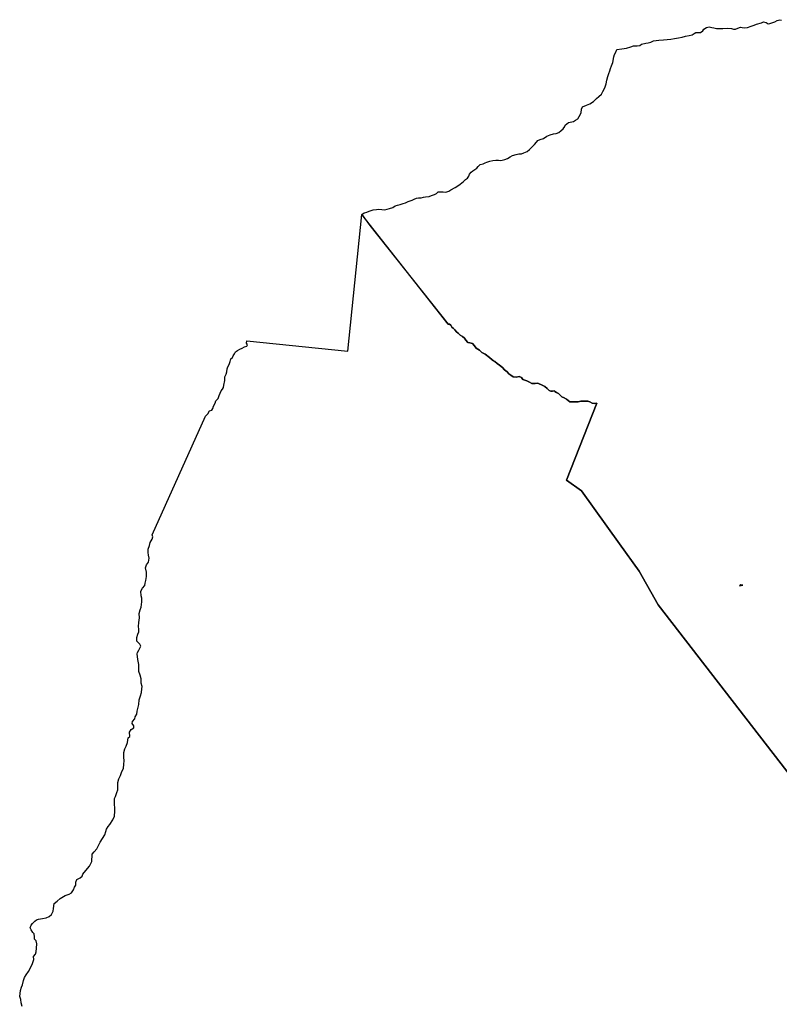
# Model space of a CAD drawing. Header units: inches. Extents: x 33.9 to 41.9, y -4.8 to 5.4.
# Drawn here: x 34.4588 to 34.7264, y 0.8718 to 1.2185 of the extents above; entities that cross this region are included whole.
import ezdxf

# ---------------------------------------------------------------- set-up
doc = ezdxf.new("R2010")
doc.units = ezdxf.units.IN
doc.header["$MEASUREMENT"] = 0
doc.layers.add('Counties', color=7, linetype='Continuous')

msp = doc.modelspace()

# ---------------------------------------------------------------- linework, layer by layer
at = {"layer": 'Counties'}
for points in [[(34.74021, 0.93914), (34.68335, 1.01267), (34.67668, 1.02448), (34.6698, 1.03415), (34.65646, 1.05283), (34.65112, 1.05659), (34.66179, 1.08366), (34.6611, 1.08352), (34.66019, 1.08366), (34.65936, 1.08408), (34.65867, 1.08429), (34.6579, 1.08429), (34.65706, 1.08429), (34.65617, 1.08429), (34.65527, 1.08415), (34.65423, 1.08408), (34.65346, 1.08408), (34.65228, 1.08415), (34.65117, 1.08506), (34.65034, 1.08547), (34.64951, 1.08589), (34.64888, 1.08645), (34.64832, 1.08705), (34.64763, 1.08743), (34.64708, 1.08778), (34.64687, 1.08792), (34.64624, 1.08784), (34.64562, 1.08784), (34.64506, 1.08806), (34.6443, 1.08882), (34.64347, 1.08945), (34.64277, 1.0898), (34.64104, 1.09064), (34.64014, 1.09057), (34.63937, 1.0905), (34.63889, 1.09057), (34.63812, 1.09105), (34.63722, 1.09154), (34.63583, 1.09196), (34.63528, 1.09266), (34.63445, 1.09301), (34.63347, 1.0928), (34.63243, 1.09294), (34.6316, 1.09343), (34.63091, 1.09391), (34.63028, 1.09461), (34.62938, 1.09538), (34.62868, 1.09615), (34.62757, 1.09698), (34.62674, 1.09754), (34.62598, 1.09831), (34.62549, 1.09852), (34.62494, 1.09887), (34.6241, 1.0997), (34.62251, 1.10089), (34.6214, 1.10145), (34.62049, 1.10222), (34.61938, 1.10298), (34.61876, 1.10382), (34.61806, 1.10459), (34.61709, 1.10487), (34.61647, 1.10494), (34.6157, 1.10577), (34.61522, 1.10647), (34.61452, 1.10703), (34.61376, 1.10752), (34.61307, 1.10829), (34.61244, 1.10877), (34.61188, 1.1094), (34.61126, 1.10996), (34.61084, 1.11038), (34.6105, 1.11101), (34.60994, 1.11142), (34.60946, 1.11142), (34.57916, 1.15001), (34.58001, 1.15056), (34.58092, 1.15077), (34.58168, 1.15112), (34.58307, 1.15161), (34.58425, 1.15174), (34.58501, 1.15181), (34.58612, 1.15174), (34.58716, 1.15161), (34.58806, 1.15181), (34.58883, 1.15209), (34.59001, 1.15251), (34.59091, 1.153), (34.59174, 1.15328), (34.59257, 1.15356), (34.59368, 1.15384), (34.59452, 1.15412), (34.59542, 1.1546), (34.59681, 1.15502), (34.59757, 1.15544), (34.5984, 1.15579), (34.5991, 1.15586), (34.60007, 1.15586), (34.60083, 1.15614), (34.60159, 1.15621), (34.60277, 1.15635), (34.60367, 1.1567), (34.60472, 1.15698), (34.60541, 1.1574), (34.60603, 1.15795), (34.60673, 1.15795), (34.6077, 1.15795), (34.60874, 1.15788), (34.60978, 1.15823), (34.61041, 1.15865), (34.612, 1.15949), (34.61325, 1.16026), (34.61484, 1.16151), (34.61561, 1.16228), (34.6163, 1.16277), (34.61679, 1.16346), (34.61699, 1.16416), (34.61762, 1.16486), (34.61817, 1.16535), (34.61887, 1.16584), (34.61956, 1.16625), (34.62005, 1.16688), (34.62074, 1.16758), (34.62178, 1.16779), (34.62254, 1.16814), (34.62317, 1.16842), (34.62421, 1.16877), (34.62525, 1.16898), (34.62629, 1.16911), (34.62719, 1.16911), (34.62789, 1.16904), (34.62851, 1.16911), (34.62941, 1.16932), (34.63038, 1.16974), (34.63129, 1.1703), (34.63219, 1.17072), (34.63344, 1.17114), (34.63441, 1.17128), (34.63531, 1.17135), (34.63614, 1.1717), (34.63732, 1.17218), (34.63816, 1.17281), (34.63906, 1.17379), (34.63989, 1.17456), (34.64058, 1.17546), (34.64107, 1.17602), (34.64183, 1.17637), (34.64308, 1.17672), (34.64419, 1.17749), (34.64544, 1.17797), (34.64662, 1.17832), (34.64745, 1.17853), (34.64849, 1.17888), (34.64932, 1.17958), (34.64995, 1.18014), (34.6505, 1.1809), (34.65064, 1.18146), (34.65127, 1.18188), (34.65182, 1.18237), (34.65356, 1.18272), (34.65432, 1.18321), (34.65508, 1.18369), (34.65564, 1.18446), (34.65633, 1.18579), (34.65647, 1.18704), (34.65682, 1.18781), (34.65813, 1.18844), (34.65938, 1.18886), (34.66063, 1.18976), (34.66174, 1.19081), (34.66257, 1.19144), (34.66347, 1.19227), (34.66396, 1.19325), (34.66465, 1.19458), (34.66514, 1.19597), (34.66535, 1.19723), (34.66569, 1.19855), (34.66604, 1.19953), (34.66639, 1.20051), (34.66666, 1.20134), (34.66694, 1.20232), (34.66742, 1.20344), (34.66784, 1.20539), (34.66798, 1.2063), (34.66853, 1.20713), (34.66888, 1.20797), (34.67062, 1.20825), (34.67221, 1.20853), (34.67374, 1.20902), (34.67471, 1.20937), (34.67596, 1.2093), (34.677, 1.20943), (34.67755, 1.20992), (34.67908, 1.2102), (34.67991, 1.21034), (34.68082, 1.21055), (34.68172, 1.21104), (34.68359, 1.21132), (34.68526, 1.21146), (34.6865, 1.21153), (34.68789, 1.21167), (34.68914, 1.21195), (34.69053, 1.21216), (34.69185, 1.21236), (34.69296, 1.21271), (34.69428, 1.21292), (34.69532, 1.2132), (34.69608, 1.21362), (34.69664, 1.21397), (34.69823, 1.21404), (34.69906, 1.2146), (34.69948, 1.21516), (34.70045, 1.21578), (34.70128, 1.21599), (34.70225, 1.21578), (34.70302, 1.21564), (34.70392, 1.21543), (34.70496, 1.21537), (34.70614, 1.21537), (34.70767, 1.21557), (34.70919, 1.21537), (34.70989, 1.21522), (34.71065, 1.21522), (34.71142, 1.2155), (34.71239, 1.21585), (34.71294, 1.21578), (34.71371, 1.21564), (34.71482, 1.21578), (34.71606, 1.21627), (34.71717, 1.21655), (34.71801, 1.21697), (34.71974, 1.21739), (34.7205, 1.21781), (34.72141, 1.21753), (34.7221, 1.21711), (34.72272, 1.21718), (34.72342, 1.21739), (34.72446, 1.21781), (34.72529, 1.21823), (34.72619, 1.2185), (34.72682, 1.2183)], [(34.74021, 0.93914), (34.68335, 1.01267), (34.67668, 1.02448), (34.6698, 1.03415), (34.65646, 1.05283), (34.65112, 1.05659), (34.66179, 1.08366), (34.6611, 1.08352), (34.66019, 1.08366), (34.65936, 1.08408), (34.65867, 1.08429), (34.6579, 1.08429), (34.65706, 1.08429), (34.65617, 1.08429), (34.65527, 1.08415), (34.65423, 1.08408), (34.65346, 1.08408), (34.65228, 1.08415), (34.65117, 1.08506), (34.65034, 1.08547), (34.64951, 1.08589), (34.64888, 1.08645), (34.64832, 1.08705), (34.64763, 1.08743), (34.64708, 1.08778), (34.64687, 1.08792), (34.64624, 1.08784), (34.64562, 1.08784), (34.64506, 1.08806), (34.6443, 1.08882), (34.64347, 1.08945), (34.64277, 1.0898), (34.64104, 1.09064), (34.64014, 1.09057), (34.63937, 1.0905), (34.63889, 1.09057), (34.63812, 1.09105), (34.63722, 1.09154), (34.63583, 1.09196), (34.63528, 1.09266), (34.63445, 1.09301), (34.63347, 1.0928), (34.63243, 1.09294), (34.6316, 1.09343), (34.63091, 1.09391), (34.63028, 1.09461), (34.62938, 1.09538), (34.62868, 1.09615), (34.62757, 1.09698), (34.62674, 1.09754), (34.62598, 1.09831), (34.62549, 1.09852), (34.62494, 1.09887), (34.6241, 1.0997), (34.62251, 1.10089), (34.6214, 1.10145), (34.62049, 1.10222), (34.61938, 1.10298), (34.61876, 1.10382), (34.61806, 1.10459), (34.61709, 1.10487), (34.61647, 1.10494), (34.6157, 1.10577), (34.61522, 1.10647), (34.61452, 1.10703), (34.61376, 1.10752), (34.61307, 1.10829), (34.61244, 1.10877), (34.61188, 1.1094), (34.61126, 1.10996), (34.61084, 1.11038), (34.6105, 1.11101), (34.60994, 1.11142), (34.60946, 1.11142), (34.57916, 1.15001), (34.58001, 1.15056), (34.58092, 1.15077), (34.58168, 1.15112), (34.58307, 1.15161), (34.58425, 1.15174), (34.58501, 1.15181), (34.58612, 1.15174), (34.58716, 1.15161), (34.58806, 1.15181), (34.58883, 1.15209), (34.59001, 1.15251), (34.59091, 1.153), (34.59174, 1.15328), (34.59257, 1.15356), (34.59368, 1.15384), (34.59452, 1.15412), (34.59542, 1.1546), (34.59681, 1.15502), (34.59757, 1.15544), (34.5984, 1.15579), (34.5991, 1.15586), (34.60007, 1.15586), (34.60083, 1.15614), (34.60159, 1.15621), (34.60277, 1.15635), (34.60367, 1.1567), (34.60472, 1.15698), (34.60541, 1.1574), (34.60603, 1.15795), (34.60673, 1.15795), (34.6077, 1.15795), (34.60874, 1.15788), (34.60978, 1.15823), (34.61041, 1.15865), (34.612, 1.15949), (34.61325, 1.16026), (34.61484, 1.16151), (34.61561, 1.16228), (34.6163, 1.16277), (34.61679, 1.16346), (34.61699, 1.16416), (34.61762, 1.16486), (34.61817, 1.16535), (34.61887, 1.16584), (34.61956, 1.16625), (34.62005, 1.16688), (34.62074, 1.16758), (34.62178, 1.16779), (34.62254, 1.16814), (34.62317, 1.16842), (34.62421, 1.16877), (34.62525, 1.16898), (34.62629, 1.16911), (34.62719, 1.16911), (34.62789, 1.16904), (34.62851, 1.16911), (34.62941, 1.16932), (34.63038, 1.16974), (34.63129, 1.1703), (34.63219, 1.17072), (34.63344, 1.17114), (34.63441, 1.17128), (34.63531, 1.17135), (34.63614, 1.1717), (34.63732, 1.17218), (34.63816, 1.17281), (34.63906, 1.17379), (34.63989, 1.17456), (34.64058, 1.17546), (34.64107, 1.17602), (34.64183, 1.17637), (34.64308, 1.17672), (34.64419, 1.17749), (34.64544, 1.17797), (34.64662, 1.17832), (34.64745, 1.17853), (34.64849, 1.17888), (34.64932, 1.17958), (34.64995, 1.18014), (34.6505, 1.1809), (34.65064, 1.18146), (34.65127, 1.18188), (34.65182, 1.18237), (34.65356, 1.18272), (34.65432, 1.18321), (34.65508, 1.18369), (34.65564, 1.18446), (34.65633, 1.18579), (34.65647, 1.18704), (34.65682, 1.18781), (34.65813, 1.18844), (34.65938, 1.18886), (34.66063, 1.18976), (34.66174, 1.19081), (34.66257, 1.19144), (34.66347, 1.19227), (34.66396, 1.19325), (34.66465, 1.19458), (34.66514, 1.19597), (34.66535, 1.19723), (34.66569, 1.19855), (34.66604, 1.19953), (34.66639, 1.20051), (34.66666, 1.20134), (34.66694, 1.20232), (34.66742, 1.20344), (34.66784, 1.20539), (34.66798, 1.2063), (34.66853, 1.20713), (34.66888, 1.20797), (34.67062, 1.20825), (34.67221, 1.20853), (34.67374, 1.20902), (34.67471, 1.20937), (34.67596, 1.2093), (34.677, 1.20943), (34.67755, 1.20992), (34.67908, 1.2102), (34.67991, 1.21034), (34.68082, 1.21055), (34.68172, 1.21104), (34.68359, 1.21132), (34.68526, 1.21146), (34.6865, 1.21153), (34.68789, 1.21167), (34.68914, 1.21195), (34.69053, 1.21216), (34.69185, 1.21236), (34.69296, 1.21271), (34.69428, 1.21292), (34.69532, 1.2132), (34.69608, 1.21362), (34.69664, 1.21397), (34.69823, 1.21404), (34.69906, 1.2146), (34.69948, 1.21516), (34.70045, 1.21578), (34.70128, 1.21599), (34.70225, 1.21578), (34.70302, 1.21564), (34.70392, 1.21543), (34.70496, 1.21537), (34.70614, 1.21537), (34.70767, 1.21557), (34.70919, 1.21537), (34.70989, 1.21522), (34.71065, 1.21522), (34.71142, 1.2155), (34.71239, 1.21585), (34.71294, 1.21578), (34.71371, 1.21564), (34.71482, 1.21578), (34.71606, 1.21627), (34.71717, 1.21655), (34.71801, 1.21697), (34.71974, 1.21739), (34.7205, 1.21781), (34.72141, 1.21753), (34.7221, 1.21711), (34.72272, 1.21718), (34.72342, 1.21739), (34.72446, 1.21781), (34.72529, 1.21823), (34.72619, 1.2185), (34.72682, 1.2183)], [(34.4597, 0.8714), (34.45928, 0.87265), (34.4592, 0.87382), (34.45878, 0.87499), (34.45894, 0.87599), (34.45911, 0.87708), (34.45936, 0.87817), (34.45977, 0.87909), (34.46011, 0.88059), (34.46052, 0.8816), (34.4611, 0.8826), (34.46185, 0.88377), (34.46268, 0.88527), (34.46326, 0.88653), (34.46376, 0.88795), (34.46368, 0.88895), (34.46434, 0.88987), (34.46459, 0.89062), (34.46467, 0.89188), (34.46484, 0.89347), (34.46459, 0.89447), (34.46401, 0.89514), (34.46401, 0.89597), (34.46392, 0.89698), (34.46342, 0.89748), (34.46284, 0.8984), (34.46251, 0.89907), (34.46276, 0.89999), (34.46325, 0.90066), (34.46409, 0.90141), (34.46467, 0.90191), (34.46542, 0.90216), (34.46675, 0.90233), (34.46808, 0.90258), (34.46916, 0.90308), (34.46991, 0.90383), (34.47057, 0.90492), (34.47065, 0.90592), (34.4709, 0.90759), (34.4719, 0.90843), (34.47298, 0.90935), (34.47481, 0.91044), (34.47614, 0.91094), (34.47705, 0.91144), (34.47772, 0.91244), (34.47805, 0.91344), (34.47847, 0.91411), (34.47847, 0.9152), (34.47888, 0.91604), (34.48005, 0.9167), (34.48079, 0.91729), (34.48104, 0.91796), (34.48262, 0.91996), (34.48329, 0.9208), (34.48379, 0.92172), (34.4842, 0.92247), (34.4842, 0.92339), (34.48428, 0.92398), (34.48428, 0.92498), (34.48495, 0.92582), (34.48586, 0.92682), (34.48644, 0.92807), (34.48703, 0.92924), (34.48794, 0.9305), (34.48869, 0.93175), (34.48902, 0.933), (34.48927, 0.93384), (34.48985, 0.93468), (34.49043, 0.93543), (34.49151, 0.9371), (34.49218, 0.93835), (34.49226, 0.94011), (34.49226, 0.94111), (34.49217, 0.9427), (34.49209, 0.94371), (34.49209, 0.94462), (34.49242, 0.94529), (34.49292, 0.94663), (34.49333, 0.94763), (34.49333, 0.9488), (34.49325, 0.95023), (34.49367, 0.95148), (34.49425, 0.95265), (34.49475, 0.95407), (34.49533, 0.95508), (34.49541, 0.95666), (34.49549, 0.95783), (34.49541, 0.95917), (34.49541, 0.96076), (34.49582, 0.9621), (34.49624, 0.96302), (34.49665, 0.96427), (34.4969, 0.96586), (34.49748, 0.96636), (34.4974, 0.96795), (34.49798, 0.96887), (34.4989, 0.96946), (34.4989, 0.97012), (34.4984, 0.97096), (34.49848, 0.97171), (34.49923, 0.97263), (34.49939, 0.9733), (34.49997, 0.97422), (34.50014, 0.97531), (34.50039, 0.97623), (34.50064, 0.97765), (34.5008, 0.97924), (34.50122, 0.98066), (34.50163, 0.98191), (34.5018, 0.98317), (34.50188, 0.984), (34.50146, 0.98509), (34.50146, 0.98668), (34.50113, 0.98793), (34.50063, 0.98927), (34.50063, 0.99027), (34.50071, 0.99169), (34.50038, 0.99345), (34.50013, 0.99546), (34.50021, 0.99588), (34.50063, 0.99671), (34.50137, 0.99813), (34.50104, 0.99888), (34.50004, 0.99989), (34.50004, 1.00123), (34.50029, 1.0024), (34.5007, 1.00323), (34.5007, 1.00415), (34.50062, 1.00507), (34.5007, 1.00649), (34.50095, 1.00817), (34.50079, 1.00959), (34.5012, 1.01092), (34.50145, 1.01184), (34.5017, 1.01377), (34.50178, 1.01502), (34.50153, 1.01586), (34.50136, 1.01745), (34.50194, 1.01853), (34.50277, 1.01945), (34.50294, 1.02029), (34.50311, 1.02121), (34.50344, 1.02271), (34.50335, 1.02422), (34.50302, 1.02572), (34.50335, 1.02673), (34.5041, 1.02773), (34.50435, 1.02915), (34.5041, 1.03015), (34.50402, 1.03116), (34.50393, 1.03224), (34.50443, 1.03358), (34.50468, 1.03467), (34.50543, 1.03584), (34.50559, 1.03659), (34.50534, 1.03734), (34.52418, 1.07904), (34.525, 1.07993), (34.52559, 1.0809), (34.52633, 1.08113), (34.5267, 1.08172), (34.527, 1.08254), (34.52759, 1.08359), (34.52781, 1.08448), (34.52855, 1.0853), (34.529, 1.08627), (34.52967, 1.08791), (34.53011, 1.08851), (34.53048, 1.08911), (34.53056, 1.09), (34.531, 1.09157), (34.531, 1.09291), (34.53144, 1.09388), (34.53159, 1.09463), (34.53174, 1.09567), (34.53204, 1.09642), (34.53248, 1.09724), (34.53278, 1.09828), (34.53307, 1.09918), (34.53359, 1.0997), (34.53389, 1.10022), (34.53433, 1.10096), (34.53471, 1.10171), (34.53545, 1.10216), (34.53626, 1.10261), (34.53708, 1.10298), (34.5379, 1.10343), (34.53864, 1.10373), (34.53893, 1.1041), (34.53856, 1.10477), (34.53864, 1.10559), (34.57421, 1.10188), (34.57916, 1.15001), (34.58198, 1.14615), (34.60946, 1.11142), (34.60994, 1.11142), (34.6105, 1.11101), (34.61084, 1.11038), (34.61126, 1.10996), (34.61188, 1.1094), (34.61244, 1.10877), (34.61307, 1.10829), (34.61376, 1.10752), (34.61452, 1.10703), (34.61522, 1.10647), (34.6157, 1.10577), (34.61647, 1.10494), (34.61709, 1.10487), (34.61806, 1.10459), (34.61876, 1.10382), (34.61938, 1.10298), (34.62049, 1.10222), (34.6214, 1.10145), (34.62251, 1.10089), (34.6241, 1.0997), (34.62494, 1.09887), (34.62549, 1.09852), (34.62598, 1.09831), (34.62674, 1.09754), (34.62757, 1.09698), (34.62868, 1.09615), (34.62938, 1.09538), (34.63028, 1.09461), (34.63091, 1.09391), (34.6316, 1.09343), (34.63243, 1.09294), (34.63347, 1.0928), (34.63445, 1.09301), (34.63528, 1.09266), (34.63583, 1.09196), (34.63722, 1.09154), (34.63812, 1.09105), (34.63889, 1.09057), (34.63937, 1.0905), (34.64014, 1.09057), (34.64104, 1.09064), (34.64277, 1.0898), (34.64347, 1.08945), (34.6443, 1.08882), (34.64506, 1.08806), (34.64562, 1.08784), (34.64624, 1.08784), (34.64687, 1.08792), (34.64708, 1.08778), (34.64763, 1.08743), (34.64832, 1.08705), (34.64888, 1.08645), (34.64951, 1.08589), (34.65034, 1.08547), (34.65117, 1.08506), (34.65228, 1.08415), (34.65346, 1.08408), (34.65423, 1.08408), (34.65527, 1.08415), (34.65617, 1.08429), (34.65706, 1.08429), (34.6579, 1.08429), (34.65867, 1.08429), (34.65936, 1.08408), (34.66019, 1.08366), (34.6611, 1.08352), (34.66179, 1.08366), (34.65112, 1.05659), (34.65646, 1.05283), (34.6698, 1.03415), (34.67668, 1.02448), (34.68335, 1.01267), (34.74021, 0.93914)], [(34.4597, 0.8714), (34.45928, 0.87265), (34.4592, 0.87382), (34.45878, 0.87499), (34.45894, 0.87599), (34.45911, 0.87708), (34.45936, 0.87817), (34.45977, 0.87909), (34.46011, 0.88059), (34.46052, 0.8816), (34.4611, 0.8826), (34.46185, 0.88377), (34.46268, 0.88527), (34.46326, 0.88653), (34.46376, 0.88795), (34.46368, 0.88895), (34.46434, 0.88987), (34.46459, 0.89062), (34.46467, 0.89188), (34.46484, 0.89347), (34.46459, 0.89447), (34.46401, 0.89514), (34.46401, 0.89597), (34.46392, 0.89698), (34.46342, 0.89748), (34.46284, 0.8984), (34.46251, 0.89907), (34.46276, 0.89999), (34.46325, 0.90066), (34.46409, 0.90141), (34.46467, 0.90191), (34.46542, 0.90216), (34.46675, 0.90233), (34.46808, 0.90258), (34.46916, 0.90308), (34.46991, 0.90383), (34.47057, 0.90492), (34.47065, 0.90592), (34.4709, 0.90759), (34.4719, 0.90843), (34.47298, 0.90935), (34.47481, 0.91044), (34.47614, 0.91094), (34.47705, 0.91144), (34.47772, 0.91244), (34.47805, 0.91344), (34.47847, 0.91411), (34.47847, 0.9152), (34.47888, 0.91604), (34.48005, 0.9167), (34.48079, 0.91729), (34.48104, 0.91796), (34.48262, 0.91996), (34.48329, 0.9208), (34.48379, 0.92172), (34.4842, 0.92247), (34.4842, 0.92339), (34.48428, 0.92398), (34.48428, 0.92498), (34.48495, 0.92582), (34.48586, 0.92682), (34.48644, 0.92807), (34.48703, 0.92924), (34.48794, 0.9305), (34.48869, 0.93175), (34.48902, 0.933), (34.48927, 0.93384), (34.48985, 0.93468), (34.49043, 0.93543), (34.49151, 0.9371), (34.49218, 0.93835), (34.49226, 0.94011), (34.49226, 0.94111), (34.49217, 0.9427), (34.49209, 0.94371), (34.49209, 0.94462), (34.49242, 0.94529), (34.49292, 0.94663), (34.49333, 0.94763), (34.49333, 0.9488), (34.49325, 0.95023), (34.49367, 0.95148), (34.49425, 0.95265), (34.49475, 0.95407), (34.49533, 0.95508), (34.49541, 0.95666), (34.49549, 0.95783), (34.49541, 0.95917), (34.49541, 0.96076), (34.49582, 0.9621), (34.49624, 0.96302), (34.49665, 0.96427), (34.4969, 0.96586), (34.49748, 0.96636), (34.4974, 0.96795), (34.49798, 0.96887), (34.4989, 0.96946), (34.4989, 0.97012), (34.4984, 0.97096), (34.49848, 0.97171), (34.49923, 0.97263), (34.49939, 0.9733), (34.49997, 0.97422), (34.50014, 0.97531), (34.50039, 0.97623), (34.50064, 0.97765), (34.5008, 0.97924), (34.50122, 0.98066), (34.50163, 0.98191), (34.5018, 0.98317), (34.50188, 0.984), (34.50146, 0.98509), (34.50146, 0.98668), (34.50113, 0.98793), (34.50063, 0.98927), (34.50063, 0.99027), (34.50071, 0.99169), (34.50038, 0.99345), (34.50013, 0.99546), (34.50021, 0.99588), (34.50063, 0.99671), (34.50137, 0.99813), (34.50104, 0.99888), (34.50004, 0.99989), (34.50004, 1.00123), (34.50029, 1.0024), (34.5007, 1.00323), (34.5007, 1.00415), (34.50062, 1.00507), (34.5007, 1.00649), (34.50095, 1.00817), (34.50079, 1.00959), (34.5012, 1.01092), (34.50145, 1.01184), (34.5017, 1.01377), (34.50178, 1.01502), (34.50153, 1.01586), (34.50136, 1.01745), (34.50194, 1.01853), (34.50277, 1.01945), (34.50294, 1.02029), (34.50311, 1.02121), (34.50344, 1.02271), (34.50335, 1.02422), (34.50302, 1.02572), (34.50335, 1.02673), (34.5041, 1.02773), (34.50435, 1.02915), (34.5041, 1.03015), (34.50402, 1.03116), (34.50393, 1.03224), (34.50443, 1.03358), (34.50468, 1.03467), (34.50543, 1.03584), (34.50559, 1.03659), (34.50534, 1.03734), (34.52418, 1.07904), (34.525, 1.07993), (34.52559, 1.0809), (34.52633, 1.08113), (34.5267, 1.08172), (34.527, 1.08254), (34.52759, 1.08359), (34.52781, 1.08448), (34.52855, 1.0853), (34.529, 1.08627), (34.52967, 1.08791), (34.53011, 1.08851), (34.53048, 1.08911), (34.53056, 1.09), (34.531, 1.09157), (34.531, 1.09291), (34.53144, 1.09388), (34.53159, 1.09463), (34.53174, 1.09567), (34.53204, 1.09642), (34.53248, 1.09724), (34.53278, 1.09828), (34.53307, 1.09918), (34.53359, 1.0997), (34.53389, 1.10022), (34.53433, 1.10096), (34.53471, 1.10171), (34.53545, 1.10216), (34.53626, 1.10261), (34.53708, 1.10298), (34.5379, 1.10343), (34.53864, 1.10373), (34.53893, 1.1041), (34.53856, 1.10477), (34.53864, 1.10559), (34.57421, 1.10188), (34.57916, 1.15001), (34.58198, 1.14615), (34.60946, 1.11142), (34.60994, 1.11142), (34.6105, 1.11101), (34.61084, 1.11038), (34.61126, 1.10996), (34.61188, 1.1094), (34.61244, 1.10877), (34.61307, 1.10829), (34.61376, 1.10752), (34.61452, 1.10703), (34.61522, 1.10647), (34.6157, 1.10577), (34.61647, 1.10494), (34.61709, 1.10487), (34.61806, 1.10459), (34.61876, 1.10382), (34.61938, 1.10298), (34.62049, 1.10222), (34.6214, 1.10145), (34.62251, 1.10089), (34.6241, 1.0997), (34.62494, 1.09887), (34.62549, 1.09852), (34.62598, 1.09831), (34.62674, 1.09754), (34.62757, 1.09698), (34.62868, 1.09615), (34.62938, 1.09538), (34.63028, 1.09461), (34.63091, 1.09391), (34.6316, 1.09343), (34.63243, 1.09294), (34.63347, 1.0928), (34.63445, 1.09301), (34.63528, 1.09266), (34.63583, 1.09196), (34.63722, 1.09154), (34.63812, 1.09105), (34.63889, 1.09057), (34.63937, 1.0905), (34.64014, 1.09057), (34.64104, 1.09064), (34.64277, 1.0898), (34.64347, 1.08945), (34.6443, 1.08882), (34.64506, 1.08806), (34.64562, 1.08784), (34.64624, 1.08784), (34.64687, 1.08792), (34.64708, 1.08778), (34.64763, 1.08743), (34.64832, 1.08705), (34.64888, 1.08645), (34.64951, 1.08589), (34.65034, 1.08547), (34.65117, 1.08506), (34.65228, 1.08415), (34.65346, 1.08408), (34.65423, 1.08408), (34.65527, 1.08415), (34.65617, 1.08429), (34.65706, 1.08429), (34.6579, 1.08429), (34.65867, 1.08429), (34.65936, 1.08408), (34.66019, 1.08366), (34.6611, 1.08352), (34.66179, 1.08366), (34.65112, 1.05659), (34.65646, 1.05283), (34.6698, 1.03415), (34.67668, 1.02448), (34.68335, 1.01267), (34.74021, 0.93914)]]:
    msp.add_lwpolyline(points, dxfattribs=at)
msp.add_lwpolyline([(34.71248, 1.01977), (34.71199, 1.01939), (34.71316, 1.01959)], close=True, dxfattribs=at)
msp.add_lwpolyline([(34.71248, 1.01977), (34.71199, 1.01939), (34.71316, 1.01959)], close=True, dxfattribs=at)

doc.saveas('drawing.dxf')
